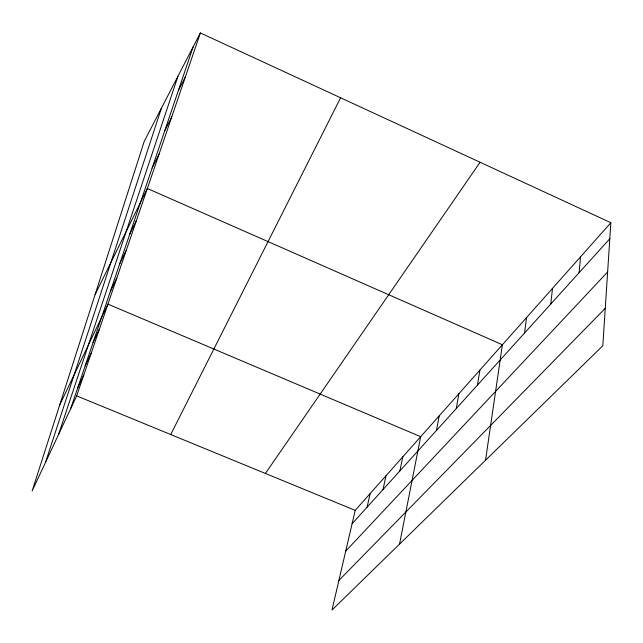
<?xml version="1.0" encoding="UTF-8"?>
<svg xmlns="http://www.w3.org/2000/svg" width="643" height="643" viewBox="0 0 643 643"><rect width="100%" height="100%" fill="white"/><g stroke="black" fill="none" stroke-linecap="round" stroke-linejoin="round"><path stroke-width="0.96" d="M610.85 222.719L602.812 345.781L331.989 610.054L355.217 510.373L610.85 222.719L200.367 32.946L144.233 141.356L32.15 490.922L76.662 395.871L200.367 32.946M579.118 272.688L580.541 256.83M550.786 304.026L552.514 288.353M524.543 333.05L526.545 317.586M485.545 460.211L502.392 344.761L147.351 188.487L95.124 294.526M477.476 385.101L479.887 370.087M456.281 408.538L458.853 393.749M436.46 430.464L439.169 415.908M399.528 544.147L420.691 436.701L107.928 304.131L59.662 405.114M399.89 470.909L402.807 456.819M382.995 489.588L386.001 475.74M367.097 507.182L370.159 493.559M45.396 462.639L161.401 108.209M58.489 434.676L177.974 76.187M70.69 408.618L193.093 46.995M77.699 387.922L83.775 375.006M85.141 365.939L91.33 352.846M93.058 342.526L99.36 329.264M110.274 291.665L116.809 278.089M119.646 263.984L126.285 250.272M129.685 234.317L136.445 220.477M152.102 168.088L159.086 154.055M164.664 130.971L171.753 116.889M170.725 434.539L340.605 97.776M178.28 90.743L185.465 76.654M265.406 473.457L480.08 162.261M352.099 523.764L609.805 238.746M345.717 551.131L607.635 271.981M338.893 580.444L605.264 308.31M76.662 395.871L355.217 510.373"/></g></svg>
